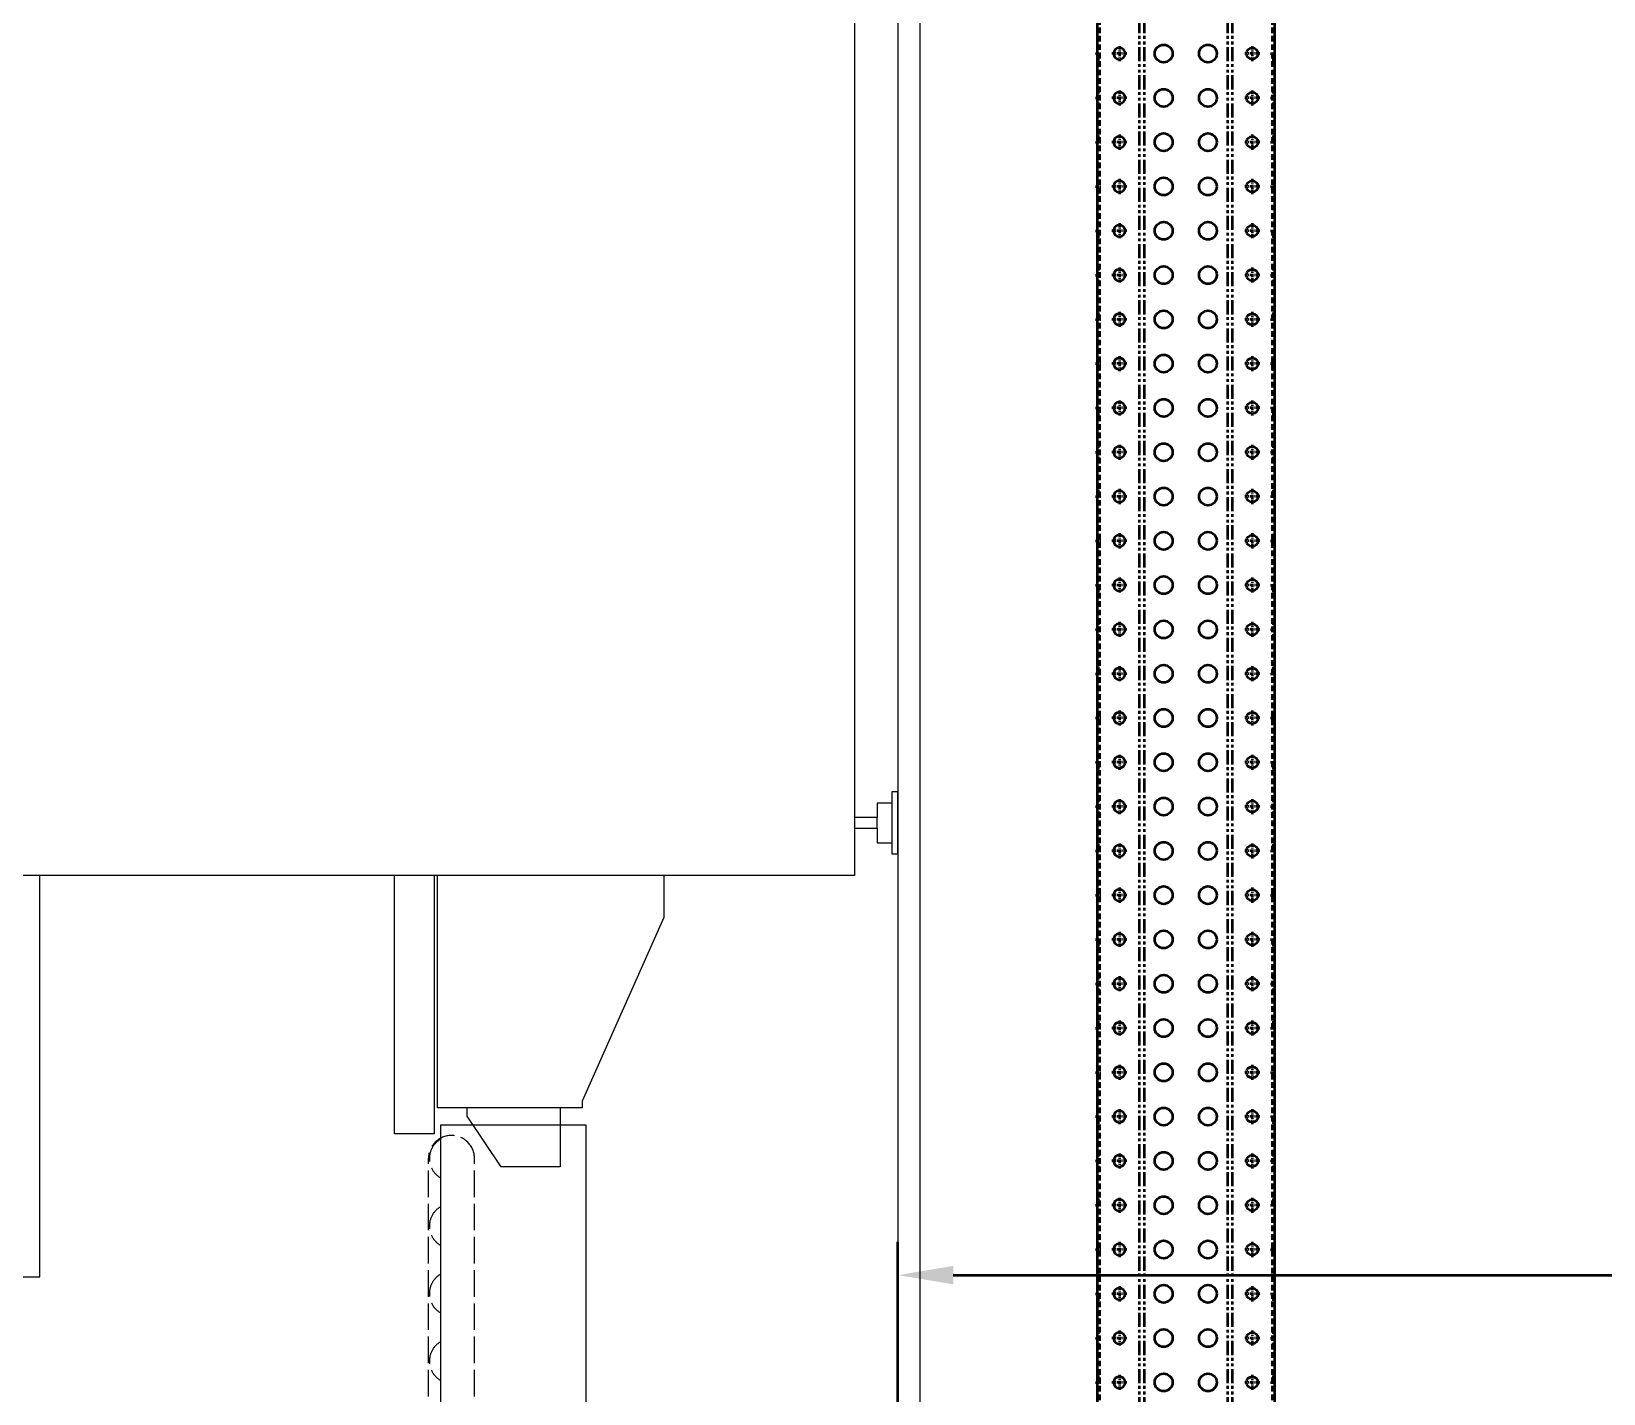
# Model space of a CAD drawing. Header units: millimetres. Extents: x -677815 to 476396, y -125373 to 39000.
# Drawn here: x 421533 to 423308, y -32618 to -31080 of the extents above; entities that cross this region are included whole.
import ezdxf

# ---------------------------------------------------------------- set-up
doc = ezdxf.new("R2010")
doc.units = ezdxf.units.MM
for name, pattern in [('Xref Rapid Pick$0$AM_ISO02W050', [7.5, 6, -1.5]), ('Xref Rapid Pick$0$CENTER', [7, 4, -1, 1, -1]), ('Xref Rapid Pick$0$HIDDEN', [9.525, 6.35, -3.175]), ('Xref Rapid Pick$0$PHANTOM2', [31.75, 15.875, -3.175, 3.175, -3.175, 3.175, -3.175])]:
    doc.linetypes.add(name, pattern=pattern)
for name, color, linetype, lineweight in [('AM_BOR', 4, 'Continuous', 25), ('Xref Rapid Pick$0$AM_BOR', 4, 'Continuous', 25), ('Xref Rapid Pick$0$BEAM_SIGMA', 2, 'Continuous', 50), ('Xref Rapid Pick$0$Conv- Product In', 3, 'Continuous', 25), ('Xref Rapid Pick$0$Dims', 7, 'Continuous', 50), ('Xref Rapid Pick$0$Hidden', 9, 'Xref Rapid Pick$0$AM_ISO02W050', 25)]:
    doc.layers.add(name, color=color, linetype=linetype, lineweight=lineweight)
doc.layers.add('Xref Rapid Pick$0$RCD_DETAILS', color=55, linetype='Continuous')
doc.styles.add('Xref Rapid Pick$0$STANDARD', font='ISOCP.SHX')
doc.dimstyles.new('Xref Rapid Pick$0$AM_ISO$0', dxfattribs={"dimtxt": 3.5, "dimasz": 2.5, "dimexe": 1.5, "dimexo": 1.5, "dimgap": 1.5, "dimtad": 1, "dimdsep": 46, "dimtxsty": 'Xref Rapid Pick$0$STANDARD', "dimcen": 0, "dimclrd": 256, "dimclre": 256, "dimclrt": 40, "dimadec": 0, "dimazin": 2, "dimtp": 0.1, "dimtm": 0.1, "dimtfac": 0.71, "dimtmove": 0, "dimatfit": 3, "dimfxl": 1, "dimlwd": 50, "dimlwe": 50, "dimarcsym": 1})

# ---------------------------------------------------------------- blocks, each defined once
blk = doc.blocks.new('Xref Rapid Pick$0$CN0309070304362')
for p, q in [((65.327, 1.924), (65.327, 48.686)), ((8.312, 1.924), (65.327, 1.924)), ((47.218, 1.924), (65.327, 1.924)), ((62.756, 0.924), (62.756, 1.924)), ((63.226, 1.924), (63.226, 0.924)), ((62.111, 0.276), (62.111, 0.924)), ((62.111, 0.924), (62.756, 0.924)), ((63.226, 0.924), (62.756, 0.924)), ((63.226, 0.924), (63.871, 0.924)), ((63.871, 0.924), (63.871, 0.276)), ((61.614, 0.276), (64.37, 0.276)), ((61.614, 0), (61.614, 0.276)), ((64.37, 0), (61.614, 0)), ((64.37, 0.276), (64.37, 0))]:
    blk.add_line(p, q)
at = {"layer": 'Xref Rapid Pick$0$RCD_DETAILS', "color": 55}
for p, q in [((83.159, 49.77), (83.159, 38.143)), ((83.159, 38.143), (65.327, 38.143))]:
    blk.add_line(p, q, dxfattribs=at)
at = {"layer": 'Xref Rapid Pick$0$RCD_DETAILS', "color": 55, "linetype": 'Continuous'}
for p, q in [((76.809, 22.382), (65.36, 22.382)), ((76.809, 20.611), (76.809, 22.382)), ((65.36, 20.611), (76.809, 20.611)), ((75.652, 20.469), (65.36, 20.469)), ((75.652, 14.032), (75.652, 20.469)), ((76.029, 19.148), (75.661, 19.148)), ((78.271, 17.636), (76.029, 19.148)), ((78.271, 15.011), (78.271, 17.636)), ((75.652, 15.011), (78.271, 15.011)), ((67.197, 10.398), (75.358, 14.032)), ((75.358, 14.032), (75.652, 14.032)), ((65.361, 10.398), (67.197, 10.398))]:
    blk.add_line(p, q, dxfattribs=at)
blk = doc.blocks.new('*U794')
for p, q in [((32175, 25), (-25, 25)), ((32175, -175), (-25, -175))]:
    blk.add_line(p, q)
at = {"color": 8, "linetype": 'Xref Rapid Pick$0$HIDDEN'}
for p, q in [((32175, 22.6), (-25, 22.6)), ((9293.5, 25), (9293.5, 22.6)), ((9306.5, 25), (9306.5, 22.6)), ((9343.5, 25), (9343.5, 22.6)), ((9356.5, 25), (9356.5, 22.6)), ((9393.5, 25), (9393.5, 22.6)), ((9406.5, 25), (9406.5, 22.6)), ((9443.5, 25), (9443.5, 22.6)), ((9456.5, 25), (9456.5, 22.6)), ((9493.5, 25), (9493.5, 22.6)), ((9506.5, 25), (9506.5, 22.6)), ((9543.5, 25), (9543.5, 22.6)), ((9556.5, 25), (9556.5, 22.6)), ((9593.5, 25), (9593.5, 22.6)), ((9606.5, 25), (9606.5, 22.6)), ((9643.5, 25), (9643.5, 22.6)), ((9656.5, 25), (9656.5, 22.6)), ((9693.5, 25), (9693.5, 22.6)), ((9706.5, 25), (9706.5, 22.6)), ((9743.5, 25), (9743.5, 22.6)), ((9756.5, 25), (9756.5, 22.6)), ((9793.5, 25), (9793.5, 22.6)), ((9806.5, 25), (9806.5, 22.6)), ((9843.5, 25), (9843.5, 22.6)), ((9856.5, 25), (9856.5, 22.6)), ((9893.5, 25), (9893.5, 22.6)), ((9906.5, 25), (9906.5, 22.6)), ((9943.5, 25), (9943.5, 22.6)), ((9956.5, 25), (9956.5, 22.6)), ((9993.5, 25), (9993.5, 22.6)), ((10006.5, 25), (10006.5, 22.6)), ((10043.5, 25), (10043.5, 22.6)), ((10056.5, 25), (10056.5, 22.6)), ((10093.5, 25), (10093.5, 22.6)), ((10106.5, 25), (10106.5, 22.6)), ((10143.5, 25), (10143.5, 22.6)), ((10156.5, 25), (10156.5, 22.6)), ((10193.5, 25), (10193.5, 22.6)), ((10206.5, 25), (10206.5, 22.6)), ((10243.5, 25), (10243.5, 22.6)), ((10256.5, 25), (10256.5, 22.6)), ((10293.5, 25), (10293.5, 22.6)), ((10306.5, 25), (10306.5, 22.6)), ((10343.5, 25), (10343.5, 22.6)), ((10356.5, 25), (10356.5, 22.6)), ((10393.5, 25), (10393.5, 22.6)), ((10406.5, 25), (10406.5, 22.6)), ((10443.5, 25), (10443.5, 22.6)), ((10456.5, 25), (10456.5, 22.6)), ((10493.5, 25), (10493.5, 22.6)), ((10506.5, 25), (10506.5, 22.6)), ((10543.5, 25), (10543.5, 22.6)), ((10556.5, 25), (10556.5, 22.6)), ((10593.5, 25), (10593.5, 22.6)), ((10606.5, 25), (10606.5, 22.6)), ((10643.5, 25), (10643.5, 22.6)), ((10656.5, 25), (10656.5, 22.6)), ((10693.5, 25), (10693.5, 22.6)), ((10706.5, 25), (10706.5, 22.6)), ((10743.5, 25), (10743.5, 22.6)), ((10756.5, 25), (10756.5, 22.6)), ((10793.5, 25), (10793.5, 22.6)), ((10806.5, 25), (10806.5, 22.6)), ((32175, -172.6), (-25, -172.6)), ((9293.5, -172.6), (9293.5, -175)), ((9306.5, -172.6), (9306.5, -175)), ((9343.5, -172.6), (9343.5, -175)), ((9356.5, -172.6), (9356.5, -175)), ((9393.5, -172.6), (9393.5, -175)), ((9406.5, -172.6), (9406.5, -175)), ((9443.5, -172.6), (9443.5, -175)), ((9456.5, -172.6), (9456.5, -175)), ((9493.5, -172.6), (9493.5, -175)), ((9506.5, -172.6), (9506.5, -175)), ((9543.5, -172.6), (9543.5, -175)), ((9556.5, -172.6), (9556.5, -175)), ((9593.5, -172.6), (9593.5, -175)), ((9606.5, -172.6), (9606.5, -175)), ((9643.5, -172.6), (9643.5, -175)), ((9656.5, -172.6), (9656.5, -175)), ((9693.5, -172.6), (9693.5, -175)), ((9706.5, -172.6), (9706.5, -175)), ((9743.5, -172.6), (9743.5, -175)), ((9756.5, -172.6), (9756.5, -175)), ((9793.5, -172.6), (9793.5, -175)), ((9806.5, -172.6), (9806.5, -175)), ((9843.5, -172.6), (9843.5, -175)), ((9856.5, -172.6), (9856.5, -175)), ((9893.5, -172.6), (9893.5, -175)), ((9906.5, -172.6), (9906.5, -175)), ((9943.5, -172.6), (9943.5, -175)), ((9956.5, -172.6), (9956.5, -175)), ((9993.5, -172.6), (9993.5, -175)), ((10006.5, -172.6), (10006.5, -175)), ((10043.5, -172.6), (10043.5, -175)), ((10056.5, -172.6), (10056.5, -175)), ((10093.5, -172.6), (10093.5, -175)), ((10106.5, -172.6), (10106.5, -175)), ((10143.5, -172.6), (10143.5, -175)), ((10156.5, -172.6), (10156.5, -175)), ((10193.5, -172.6), (10193.5, -175)), ((10206.5, -172.6), (10206.5, -175)), ((10243.5, -172.6), (10243.5, -175)), ((10256.5, -172.6), (10256.5, -175)), ((10293.5, -172.6), (10293.5, -175)), ((10306.5, -172.6), (10306.5, -175)), ((10343.5, -172.6), (10343.5, -175)), ((10356.5, -172.6), (10356.5, -175)), ((10393.5, -172.6), (10393.5, -175)), ((10406.5, -172.6), (10406.5, -175)), ((10443.5, -172.6), (10443.5, -175)), ((10456.5, -172.6), (10456.5, -175)), ((10493.5, -172.6), (10493.5, -175)), ((10506.5, -172.6), (10506.5, -175)), ((10543.5, -172.6), (10543.5, -175)), ((10556.5, -172.6), (10556.5, -175)), ((10593.5, -172.6), (10593.5, -175)), ((10606.5, -172.6), (10606.5, -175)), ((10643.5, -172.6), (10643.5, -175)), ((10656.5, -172.6), (10656.5, -175)), ((10693.5, -172.6), (10693.5, -175)), ((10706.5, -172.6), (10706.5, -175)), ((10743.5, -172.6), (10743.5, -175)), ((10756.5, -172.6), (10756.5, -175)), ((10793.5, -172.6), (10793.5, -175)), ((10806.5, -172.6), (10806.5, -175))]:
    blk.add_line(p, q, dxfattribs=at)
at = {"color": 8, "linetype": 'Xref Rapid Pick$0$CENTER'}
for p, q in [((9300, 27), (9300, 20.6)), ((9350, 27), (9350, 20.6)), ((9400, 27), (9400, 20.6)), ((9450, 27), (9450, 20.6)), ((9500, 27), (9500, 20.6)), ((9550, 27), (9550, 20.6)), ((9600, 27), (9600, 20.6)), ((9650, 27), (9650, 20.6)), ((9700, 27), (9700, 20.6)), ((9750, 27), (9750, 20.6)), ((9800, 27), (9800, 20.6)), ((9850, 27), (9850, 20.6)), ((9900, 27), (9900, 20.6)), ((9950, 27), (9950, 20.6)), ((10000, 27), (10000, 20.6)), ((10050, 27), (10050, 20.6)), ((10100, 27), (10100, 20.6)), ((10150, 27), (10150, 20.6)), ((10200, 27), (10200, 20.6)), ((10250, 27), (10250, 20.6)), ((10300, 27), (10300, 20.6)), ((10350, 27), (10350, 20.6)), ((10400, 27), (10400, 20.6)), ((10450, 27), (10450, 20.6)), ((10500, 27), (10500, 20.6)), ((10550, 27), (10550, 20.6)), ((10600, 27), (10600, 20.6)), ((10650, 27), (10650, 20.6)), ((10700, 27), (10700, 20.6)), ((10750, 27), (10750, 20.6)), ((10800, 27), (10800, 20.6)), ((9308.5, 0), (9291.5, 0)), ((9300, -8.5), (9300, 8.5)), ((9358.5, 0), (9341.5, 0)), ((9350, -8.5), (9350, 8.5)), ((9408.5, 0), (9391.5, 0)), ((9400, -8.5), (9400, 8.5)), ((9458.5, 0), (9441.5, 0)), ((9450, -8.5), (9450, 8.5)), ((9508.5, 0), (9491.5, 0)), ((9500, -8.5), (9500, 8.5)), ((9558.5, 0), (9541.5, 0)), ((9550, -8.5), (9550, 8.5)), ((9608.5, 0), (9591.5, 0)), ((9600, -8.5), (9600, 8.5)), ((9658.5, 0), (9641.5, 0)), ((9650, -8.5), (9650, 8.5)), ((9708.5, 0), (9691.5, 0)), ((9700, -8.5), (9700, 8.5)), ((9758.5, 0), (9741.5, 0)), ((9750, -8.5), (9750, 8.5)), ((9808.5, 0), (9791.5, 0)), ((9800, -8.5), (9800, 8.5)), ((9858.5, 0), (9841.5, 0)), ((9850, -8.5), (9850, 8.5)), ((9908.5, 0), (9891.5, 0)), ((9900, -8.5), (9900, 8.5)), ((9958.5, 0), (9941.5, 0)), ((9950, -8.5), (9950, 8.5)), ((10008.5, 0), (9991.5, 0)), ((10000, -8.5), (10000, 8.5)), ((10058.5, 0), (10041.5, 0)), ((10050, -8.5), (10050, 8.5)), ((10108.5, 0), (10091.5, 0)), ((10100, -8.5), (10100, 8.5)), ((10158.5, 0), (10141.5, 0)), ((10150, -8.5), (10150, 8.5)), ((10208.5, 0), (10191.5, 0)), ((10200, -8.5), (10200, 8.5)), ((10258.5, 0), (10241.5, 0)), ((10250, -8.5), (10250, 8.5)), ((10308.5, 0), (10291.5, 0)), ((10300, -8.5), (10300, 8.5)), ((10358.5, 0), (10341.5, 0)), ((10350, -8.5), (10350, 8.5)), ((10408.5, 0), (10391.5, 0)), ((10400, -8.5), (10400, 8.5)), ((10458.5, 0), (10441.5, 0)), ((10450, -8.5), (10450, 8.5)), ((10508.5, 0), (10491.5, 0)), ((10500, -8.5), (10500, 8.5)), ((10558.5, 0), (10541.5, 0)), ((10550, -8.5), (10550, 8.5)), ((10608.5, 0), (10591.5, 0)), ((10600, -8.5), (10600, 8.5)), ((10658.5, 0), (10641.5, 0)), ((10650, -8.5), (10650, 8.5)), ((10708.5, 0), (10691.5, 0)), ((10700, -8.5), (10700, 8.5)), ((10758.5, 0), (10741.5, 0)), ((10750, -8.5), (10750, 8.5)), ((10808.5, 0), (10791.5, 0)), ((10800, -8.5), (10800, 8.5)), ((9300, -158.5), (9300, -141.5)), ((9350, -158.5), (9350, -141.5)), ((9400, -158.5), (9400, -141.5)), ((9450, -158.5), (9450, -141.5)), ((9500, -158.5), (9500, -141.5)), ((9550, -158.5), (9550, -141.5)), ((9600, -158.5), (9600, -141.5)), ((9650, -158.5), (9650, -141.5)), ((9700, -158.5), (9700, -141.5)), ((9750, -158.5), (9750, -141.5)), ((9800, -158.5), (9800, -141.5)), ((9850, -158.5), (9850, -141.5)), ((9900, -158.5), (9900, -141.5)), ((9950, -158.5), (9950, -141.5)), ((10000, -158.5), (10000, -141.5)), ((10050, -158.5), (10050, -141.5)), ((10100, -158.5), (10100, -141.5)), ((10150, -158.5), (10150, -141.5)), ((10200, -158.5), (10200, -141.5)), ((10250, -158.5), (10250, -141.5)), ((10300, -158.5), (10300, -141.5)), ((10350, -158.5), (10350, -141.5)), ((10400, -158.5), (10400, -141.5)), ((10450, -158.5), (10450, -141.5)), ((10500, -158.5), (10500, -141.5)), ((10550, -158.5), (10550, -141.5)), ((10600, -158.5), (10600, -141.5)), ((10650, -158.5), (10650, -141.5)), ((10700, -158.5), (10700, -141.5)), ((10750, -158.5), (10750, -141.5)), ((10800, -158.5), (10800, -141.5)), ((9308.5, -150), (9291.5, -150)), ((9358.5, -150), (9341.5, -150)), ((9408.5, -150), (9391.5, -150)), ((9458.5, -150), (9441.5, -150)), ((9508.5, -150), (9491.5, -150)), ((9558.5, -150), (9541.5, -150)), ((9608.5, -150), (9591.5, -150)), ((9658.5, -150), (9641.5, -150)), ((9708.5, -150), (9691.5, -150)), ((9758.5, -150), (9741.5, -150)), ((9808.5, -150), (9791.5, -150)), ((9858.5, -150), (9841.5, -150)), ((9908.5, -150), (9891.5, -150)), ((9958.5, -150), (9941.5, -150)), ((10008.5, -150), (9991.5, -150)), ((10058.5, -150), (10041.5, -150)), ((10108.5, -150), (10091.5, -150)), ((10158.5, -150), (10141.5, -150)), ((10208.5, -150), (10191.5, -150)), ((10258.5, -150), (10241.5, -150)), ((10308.5, -150), (10291.5, -150)), ((10358.5, -150), (10341.5, -150)), ((10408.5, -150), (10391.5, -150)), ((10458.5, -150), (10441.5, -150)), ((10508.5, -150), (10491.5, -150)), ((10558.5, -150), (10541.5, -150)), ((10608.5, -150), (10591.5, -150)), ((10658.5, -150), (10641.5, -150)), ((10708.5, -150), (10691.5, -150)), ((10758.5, -150), (10741.5, -150)), ((10808.5, -150), (10791.5, -150)), ((9300, -170.6), (9300, -177)), ((9350, -170.6), (9350, -177)), ((9400, -170.6), (9400, -177)), ((9450, -170.6), (9450, -177)), ((9500, -170.6), (9500, -177)), ((9550, -170.6), (9550, -177)), ((9600, -170.6), (9600, -177)), ((9650, -170.6), (9650, -177)), ((9700, -170.6), (9700, -177)), ((9750, -170.6), (9750, -177)), ((9800, -170.6), (9800, -177)), ((9850, -170.6), (9850, -177)), ((9900, -170.6), (9900, -177)), ((9950, -170.6), (9950, -177)), ((10000, -170.6), (10000, -177)), ((10050, -170.6), (10050, -177)), ((10100, -170.6), (10100, -177)), ((10150, -170.6), (10150, -177)), ((10200, -170.6), (10200, -177)), ((10250, -170.6), (10250, -177)), ((10300, -170.6), (10300, -177)), ((10350, -170.6), (10350, -177)), ((10400, -170.6), (10400, -177)), ((10450, -170.6), (10450, -177)), ((10500, -170.6), (10500, -177)), ((10550, -170.6), (10550, -177)), ((10600, -170.6), (10600, -177)), ((10650, -170.6), (10650, -177)), ((10700, -170.6), (10700, -177)), ((10750, -170.6), (10750, -177)), ((10800, -170.6), (10800, -177))]:
    blk.add_line(p, q, dxfattribs=at)
at = {"color": 9, "linetype": 'Xref Rapid Pick$0$PHANTOM2'}
for p, q in [((32175, -22.5), (-25, -22.5)), ((32175, -27.9), (-25, -27.9)), ((32175, -122.1), (-25, -122.1)), ((32175, -127.5), (-25, -127.5))]:
    blk.add_line(p, q, dxfattribs=at)
at = {"extrusion": (0, 0, -1)}
for centre in [(-9300, 0), (-9350, 0), (-9400, 0), (-9450, 0), (-9500, 0), (-9550, 0), (-9600, 0), (-9650, 0), (-9700, 0), (-9750, 0), (-9800, 0), (-9850, 0), (-9900, 0), (-9950, 0), (-10000, 0), (-10050, 0), (-10100, 0), (-10150, 0), (-10200, 0), (-10250, 0), (-10300, 0), (-10350, 0), (-10400, 0), (-10450, 0), (-10500, 0), (-10550, 0), (-10600, 0), (-10650, 0), (-10700, 0), (-10750, 0), (-10800, 0)]:
    blk.add_circle(centre, 6.5, dxfattribs=at)
for centre, radius in [((9300, -50), 10), ((9350, -50), 10), ((9400, -50), 10), ((9450, -50), 10), ((9500, -50), 10), ((9550, -50), 10), ((9600, -50), 10), ((9650, -50), 10), ((9700, -50), 10), ((9750, -50), 10), ((9800, -50), 10), ((9850, -50), 10), ((9900, -50), 10), ((9950, -50), 10), ((10000, -50), 10), ((10050, -50), 10), ((10100, -50), 10), ((10150, -50), 10), ((10200, -50), 10), ((10250, -50), 10), ((10300, -50), 10), ((10350, -50), 10), ((10400, -50), 10), ((10450, -50), 10), ((10500, -50), 10), ((10550, -50), 10), ((10600, -50), 10), ((10650, -50), 10), ((10700, -50), 10), ((10750, -50), 10), ((10800, -50), 10), ((9300, -100), 10), ((9350, -100), 10), ((9400, -100), 10), ((9450, -100), 10), ((9500, -100), 10), ((9550, -100), 10), ((9600, -100), 10), ((9650, -100), 10), ((9700, -100), 10), ((9750, -100), 10), ((9800, -100), 10), ((9850, -100), 10), ((9900, -100), 10), ((9950, -100), 10), ((10000, -100), 10), ((10050, -100), 10), ((10100, -100), 10), ((10150, -100), 10), ((10200, -100), 10), ((10250, -100), 10), ((10300, -100), 10), ((10350, -100), 10), ((10400, -100), 10), ((10450, -100), 10), ((10500, -100), 10), ((10550, -100), 10), ((10600, -100), 10), ((10650, -100), 10), ((10700, -100), 10), ((10750, -100), 10), ((10800, -100), 10), ((9300, -150), 6.5), ((9350, -150), 6.5), ((9400, -150), 6.5), ((9450, -150), 6.5), ((9500, -150), 6.5), ((9550, -150), 6.5), ((9600, -150), 6.5), ((9650, -150), 6.5), ((9700, -150), 6.5), ((9750, -150), 6.5), ((9800, -150), 6.5), ((9850, -150), 6.5), ((9900, -150), 6.5), ((9950, -150), 6.5), ((10000, -150), 6.5), ((10050, -150), 6.5), ((10100, -150), 6.5), ((10150, -150), 6.5), ((10200, -150), 6.5), ((10250, -150), 6.5), ((10300, -150), 6.5), ((10350, -150), 6.5), ((10400, -150), 6.5), ((10450, -150), 6.5), ((10500, -150), 6.5), ((10550, -150), 6.5), ((10600, -150), 6.5), ((10650, -150), 6.5), ((10700, -150), 6.5), ((10750, -150), 6.5), ((10800, -150), 6.5)]:
    blk.add_circle(centre, radius)
blk = doc.blocks.new('*D886')
at = {"layer": 'Defpoints', "color": 0, "transparency": 16777216}
for p in [(425931.6, -32483.9), (422511.6, -32851.8), (425931.6, -34662.7)]:
    blk.add_point(p, dxfattribs=at)
at = {"layer": 'Xref Rapid Pick$0$Dims', "lineweight": 50, "transparency": 16777216}
for p, q in [((422511.6, -32814.3), (422511.6, -32446.4)), ((425931.6, -34625.2), (425931.6, -32446.4)), ((422574.1, -32483.9), (425869.1, -32483.9))]:
    blk.add_line(p, q, dxfattribs=at)
at = {"layer": 'Xref Rapid Pick$0$Dims', "transparency": 16777216}
for points in [[(422574.1, -32473.5), (422574.1, -32494.3), (422511.6, -32483.9)], [(425869.1, -32473.5), (425869.1, -32494.3), (425931.6, -32483.9)]]:
    blk.add_solid(points, dxfattribs=at)
at = {"layer": 'Xref Rapid Pick$0$Dims', "color": 40, "lineweight": 50, "transparency": 16777216, "insert": (424221.6, -32402.6), "char_height": 87.5, "attachment_point": 5, "style": 'Xref Rapid Pick$0$STANDARD'}
blk.add_mtext('3420', dxfattribs=at)
blk = doc.blocks.new('*U912')
blk.add_lwpolyline([(0, 0), (3657.6, 0), (3657.6, -163.5), (0, -163.5)], close=True)
at = {"layer": 'Xref Rapid Pick$0$Hidden', "ltscale": 5}
for p, q in [((3238.5, 14), (3619.5, 14)), ((3238.5, -38), (3619.5, -38))]:
    blk.add_line(p, q, dxfattribs=at)
for centre, radius, start, end in [((3390.9, -12), 25, 28.6854, 151.3146), ((3467.1, -12), 25, 28.6854, 151.3146), ((3543.3, -12), 25, 28.6854, 151.3146), ((3619.5, -12), 25, 28.6854, 151.3146), ((3619.5, -12), 26, 270, 90)]:
    blk.add_arc(centre, radius, start, end, dxfattribs=at)
blk = doc.blocks.new('Xref Rapid Pick')
at = {"layer": 'Xref Rapid Pick$0$AM_BOR', "color": 6}
blk.add_lwpolyline([(422536.6, -41930), (422536.6, -9742.7), (422511.6, -9742.7), (422511.6, -41930)], close=True, dxfattribs=at)
at = {"xscale": -25.4, "yscale": 25.4, "zscale": 25.4, "rotation": 90}
blk.add_blockref('Xref Rapid Pick$0$CN0309070304362', (422511.6, -30373.5), dxfattribs=at)
at = {"layer": 'Xref Rapid Pick$0$BEAM_SIGMA', "rotation": 90}
blk.add_blockref('*U794', (422761.6, -41905), dxfattribs=at)
at = {"layer": 'Xref Rapid Pick$0$Conv- Product In', "rotation": 90.00000000000001}
blk.add_blockref('*U912', (421995.6, -35971.8), dxfattribs=at)
at = {"layer": 'Xref Rapid Pick$0$Dims', "lineweight": 50}
dim = blk.add_linear_dim(base=(425931.6, -32483.9), p1=(422511.6, -32851.8), p2=(425931.6, -34662.7), angle=180, dimstyle='Xref Rapid Pick$0$AM_ISO$0', override={"dimscale": 25, "dimdec": 0}, dxfattribs=at)
dim.commit()
dim.dimension.update_dxf_attribs({"geometry": '*D886', "text_midpoint": (424221.6, -32402.6)})

msp = doc.modelspace()

# ---------------------------------------------------------------- block references
at = {"layer": 'AM_BOR'}
msp.add_blockref('Xref Rapid Pick', (0, 0), dxfattribs=at)

doc.saveas('drawing.dxf')
